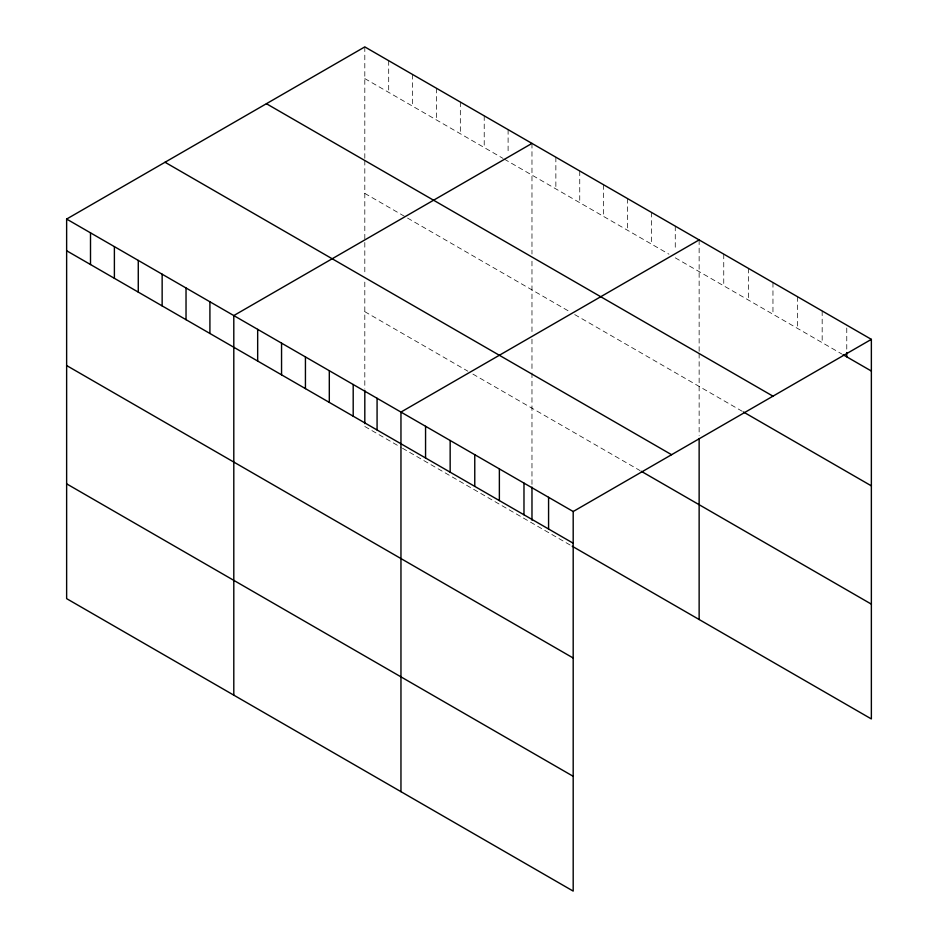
<?xml version="1.0" encoding="UTF-8"?>
<svg xmlns="http://www.w3.org/2000/svg" width="938" height="938" viewBox="0 0 938 938"><rect width="100%" height="100%" fill="white"/><g stroke="black" fill="none" stroke-linecap="round" stroke-linejoin="round"><path stroke-width="0.7" stroke-dasharray="4.69 3.52" d="M364.812 78.593L503.073 158.416M504.327 159.143L668.982 254.198M675.266 257.833L841.843 354.001M364.812 193.404L406.295 217.346M407.549 218.073L569.683 311.674M574.713 314.582L742.204 411.278M364.812 311.686L467.874 371.19M472.904 374.086L640.068 470.595M364.812 426.485L401.265 447.532M402.519 448.258L570.937 545.494M846.768 328.03L846.768 351.082M822.169 310.947L822.169 342.64M797.558 296.736L797.558 328.441M772.959 282.537L772.959 314.23M748.348 268.327L748.348 300.031M723.749 254.128L723.749 285.82M699.138 239.917L699.138 351.973M699.138 353.415L699.138 435.701M675.266 226.14L675.266 250.622M651.382 212.351L651.382 244.044M627.499 198.563L627.499 230.256M603.615 184.774L603.615 216.467M579.743 170.986L579.743 202.678M555.859 157.197L555.859 188.89M531.975 143.408L531.975 254.034M531.975 261.21L531.975 333.565M531.975 339.193L531.975 371.577M531.975 372.984L531.975 485.685M508.103 129.62L508.103 154.113M484.219 115.831L484.219 147.524M460.335 102.054L460.335 133.747M436.451 88.266L436.451 119.958M412.579 74.477L412.579 106.17M388.695 60.689L388.695 92.381M364.812 46.9L364.812 158.956M364.812 160.386L364.812 275.069M364.812 282.115L364.812 389.176"/><path stroke-width="1.41" d="M66.633 219.058L573.188 511.515L573.188 891.1L66.633 598.643L66.633 219.058L364.812 46.9L871.367 339.357L871.367 718.942L572.203 546.221M531.975 143.408L233.797 315.567L233.797 695.152M699.138 239.917L400.96 412.075L400.96 791.66M573.188 511.515L871.367 339.357M843.074 354.716L871.367 371.049M266.415 103.708L772.971 396.164M743.435 411.993L871.367 485.861M165.029 162.251L671.585 454.707M641.322 471.322L871.367 604.142M66.633 250.751L573.188 543.208M66.633 365.55L573.188 658.007M66.633 483.844L573.188 776.301M846.768 352.524L846.768 356.85M699.138 438.527L699.138 619.502M548.578 497.304L548.578 528.997M531.975 487.115L531.975 520.133M523.979 483.105L523.979 514.798M499.368 468.894L499.368 500.587M474.769 454.696L474.769 486.388M450.158 440.485L450.158 472.177M425.559 426.286L425.559 457.979M377.076 398.287L377.076 429.979M364.812 390.607L364.812 423.613M353.192 384.51L353.192 416.202M329.308 370.721L329.308 402.414M305.436 356.932L305.436 388.625M281.552 343.144L281.552 374.837M257.669 329.355L257.669 361.048M209.913 301.778L209.913 333.471M186.029 287.989L186.029 319.682M162.145 274.201L162.145 305.894M138.273 260.424L138.273 292.117M114.389 246.635L114.389 278.328M90.505 232.847L90.505 264.539"/></g></svg>
